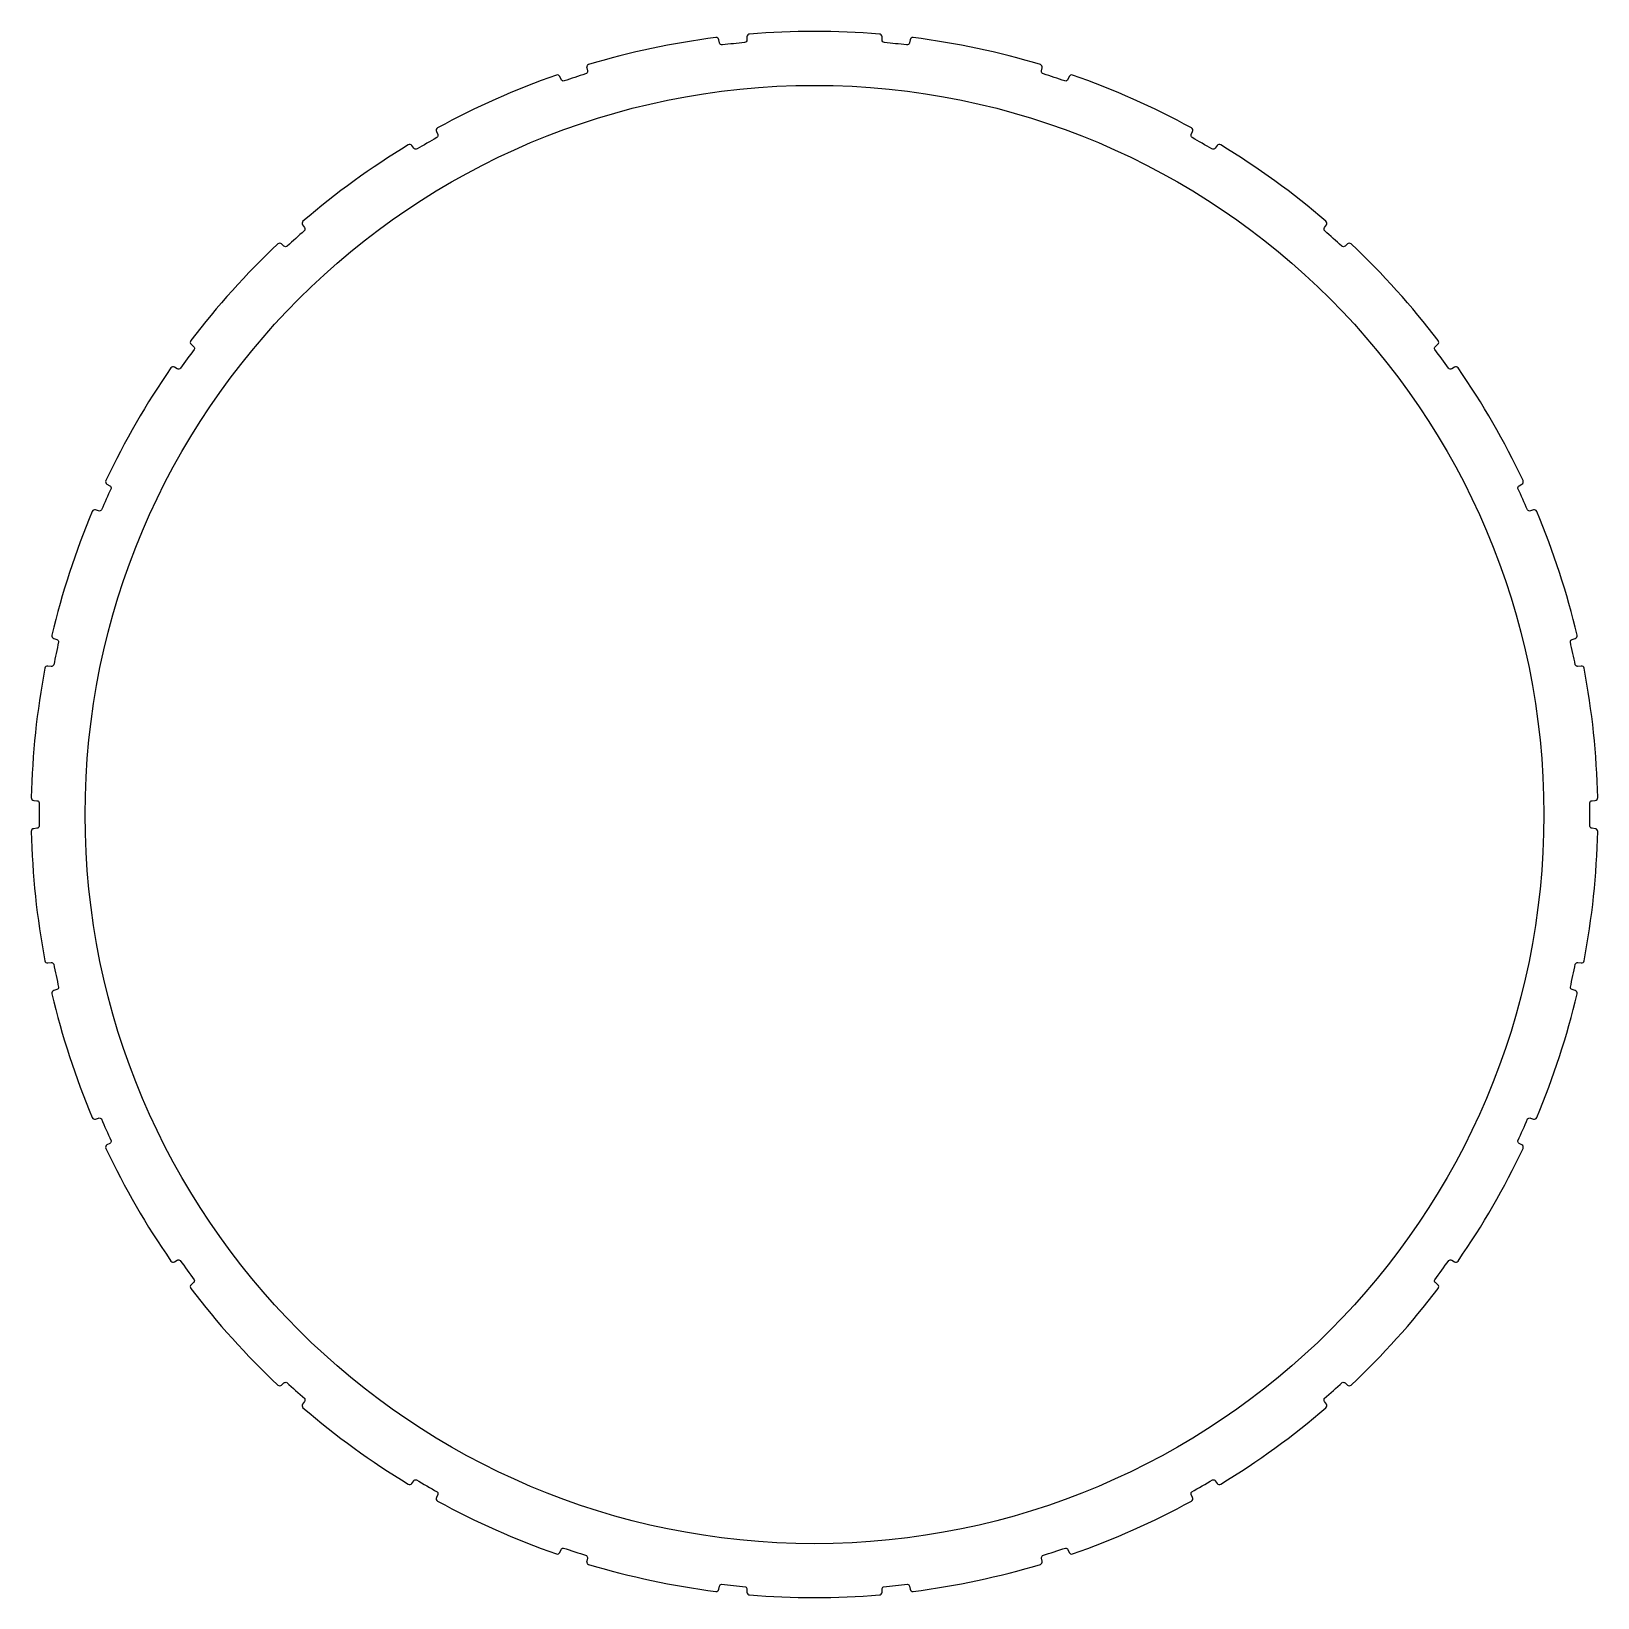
# Model space of a CAD drawing. Extents: x 584.6 to 613.5, y 680.4 to 709.4.
import ezdxf

# ---------------------------------------------------------------- set-up
doc = ezdxf.new("R2010")
doc.units = 0
doc.layers.get('0').update_dxf_attribs({"linetype": 'CONTINUOUS'})

msp = doc.modelspace()

# ---------------------------------------------------------------- linework, layer by layer
msp.add_lwpolyline([(584.97, 697.702, -0.320557), (584.919, 697.674), (584.861, 697.68, 0.390067), (584.806, 697.639, 0.041618), (584.554, 695.244, 0.390067), (584.599, 695.193), (584.658, 695.187, -0.313581), (584.701, 695.15, 0.007619), (584.701, 694.713, -0.312453), (584.658, 694.676), (584.599, 694.669, 0.390067), (584.554, 694.619, 0.041618), (584.806, 692.223, 0.390067), (584.861, 692.183), (584.919, 692.189, -0.306197), (584.969, 692.163, 0.007664), (585.06, 691.733, -0.30519), (585.026, 691.689), (584.97, 691.67, 0.390067), (584.936, 691.611, 0.041618), (585.681, 689.321, 0.390067), (585.742, 689.293), (585.798, 689.311, -0.299712), (585.851, 689.296, 0.007703), (586.031, 688.892, -0.298838), (586.006, 688.843), (585.955, 688.814, 0.390067), (585.935, 688.749, 0.041618), (587.139, 686.664, 0.390067), (587.205, 686.649), (587.256, 686.678, -0.29419), (587.31, 686.676, 0.007737), (587.571, 686.316, -0.293459), (587.557, 686.264), (587.513, 686.225, 0.390067), (587.507, 686.157, 0.041618), (589.118, 684.368, 0.390067), (589.186, 684.367), (589.23, 684.406, -0.289685), (589.283, 684.415, 0.007763), (589.614, 684.117, -0.289107), (589.61, 684.064), (589.576, 684.016, 0.390067), (589.583, 683.949, 0.041618), (591.532, 682.533, 0.390067), (591.598, 682.547), (591.633, 682.594, -0.286244), (591.682, 682.614, 0.007784), (592.069, 682.391, -0.285825), (592.076, 682.339), (592.052, 682.285, 0.390067), (592.074, 682.221, 0.041618), (594.274, 681.241, 0.390067), (594.336, 681.268), (594.36, 681.322, -0.283901), (594.403, 681.351, 0.007797), (594.829, 681.213, -0.283647), (594.847, 681.163), (594.834, 681.106, 0.390067), (594.869, 681.048, 0.041618), (597.225, 680.547, 0.390067), (597.28, 680.586), (597.292, 680.644, -0.28268), (597.328, 680.682, 0.007804), (597.774, 680.635, -0.282596), (597.801, 680.59), (597.801, 680.531, 0.390067), (597.847, 680.482, 0.041618), (600.255, 680.482, 0.390067), (600.301, 680.531), (600.301, 680.59, -0.282596), (600.328, 680.635, 0.007804), (600.774, 680.682, -0.28268), (600.81, 680.644), (600.822, 680.586, 0.390067), (600.878, 680.547, 0.041618), (603.233, 681.048, 0.390067), (603.268, 681.106), (603.255, 681.163, -0.283647), (603.273, 681.213, 0.007797), (603.699, 681.351, -0.283901), (603.742, 681.322), (603.766, 681.268, 0.390067), (603.828, 681.241, 0.041618), (606.028, 682.221, 0.390067), (606.05, 682.285), (606.026, 682.339, -0.285825), (606.033, 682.391, 0.007784), (606.42, 682.614, -0.286244), (606.469, 682.594), (606.504, 682.547, 0.390067), (606.57, 682.533, 0.041618), (608.519, 683.949, 0.390067), (608.527, 684.016), (608.492, 684.064, -0.289107), (608.488, 684.117, 0.007763), (608.82, 684.415, -0.289685), (608.872, 684.406), (608.916, 684.367, 0.390067), (608.984, 684.368, 0.041618), (610.595, 686.157, 0.390067), (610.589, 686.225), (610.545, 686.264, -0.293459), (610.531, 686.316, 0.007737), (610.792, 686.676, -0.29419), (610.846, 686.678), (610.897, 686.649, 0.390067), (610.963, 686.664, 0.041618), (612.167, 688.749, 0.390067), (612.147, 688.814), (612.096, 688.843, -0.298838), (612.071, 688.892, 0.007703), (612.251, 689.296, -0.299712), (612.304, 689.311), (612.36, 689.293, 0.390067), (612.422, 689.321, 0.041618), (613.166, 691.611, 0.390067), (613.133, 691.67), (613.077, 691.689, -0.30519), (613.042, 691.733, 0.007664), (613.134, 692.163, -0.306197), (613.183, 692.189), (613.242, 692.183, 0.390067), (613.296, 692.223, 0.041618), (613.548, 694.619, 0.390067), (613.503, 694.669), (613.444, 694.676, -0.312453), (613.401, 694.713, 0.007619), (613.401, 695.15, -0.313581), (613.444, 695.187), (613.503, 695.193, 0.390067), (613.548, 695.244, 0.041618), (613.296, 697.639, 0.390067), (613.242, 697.68), (613.183, 697.674, -0.320556), (613.133, 697.702, 0.007569), (613.042, 698.127, -0.321792), (613.077, 698.174), (613.133, 698.192, 0.390067), (613.166, 698.251, 0.041618), (612.422, 700.542, 0.390067), (612.36, 700.57), (612.304, 700.552, -0.329423), (612.248, 700.571, 0.007514), (612.072, 700.965, -0.330753), (612.096, 701.019), (612.147, 701.049, 0.390067), (612.167, 701.114, 0.041618), (610.963, 703.199, 0.390067), (610.897, 703.214), (610.846, 703.185, -0.338972), (610.786, 703.192, 0.007455), (610.534, 703.539, -0.340382), (610.545, 703.599), (610.589, 703.638, 0.390067), (610.595, 703.705, 0.041618), (608.984, 705.495, 0.390067), (608.916, 705.496), (608.872, 705.456, -0.349122), (608.81, 705.453, 0.007392), (608.495, 705.737, -0.350598), (608.492, 705.799), (608.527, 705.847, 0.390067), (608.519, 705.914, 0.041618), (606.57, 707.329, 0.390067), (606.504, 707.316), (606.469, 707.268, -0.359802), (606.408, 707.253, 0.007326), (606.043, 707.463, -0.361335), (606.026, 707.524), (606.05, 707.578, 0.390067), (606.028, 707.642, 0.041618), (603.828, 708.622, 0.390067), (603.766, 708.595), (603.742, 708.541, -0.371011), (603.683, 708.513, 0.007257), (603.287, 708.642, -0.372619), (603.255, 708.699), (603.268, 708.757, 0.390067), (603.233, 708.815, 0.041618), (600.878, 709.316, 0.390067), (600.822, 709.277), (600.81, 709.219, -0.383781), (600.756, 709.18, 0.007171), (600.347, 709.223, -0.387977), (600.301, 709.273), (600.301, 709.332, 0.390067), (600.255, 709.381, 0.041618), (597.847, 709.381, 0.390067), (597.801, 709.332), (597.801, 709.273, -0.387977), (597.756, 709.223, 0.007165), (597.347, 709.18, -0.385815), (597.292, 709.219), (597.28, 709.277, 0.390067), (597.225, 709.316, 0.041618), (594.869, 708.815, 0.390067), (594.834, 708.757), (594.847, 708.699, -0.372619), (594.815, 708.642, 0.007257), (594.419, 708.513, -0.371011), (594.36, 708.541), (594.336, 708.595, 0.390067), (594.274, 708.622, 0.041618), (592.074, 707.642, 0.390067), (592.052, 707.578), (592.076, 707.524, -0.361335), (592.059, 707.463, 0.007326), (591.695, 707.253, -0.359802), (591.633, 707.268), (591.598, 707.316, 0.390067), (591.532, 707.329, 0.041618), (589.583, 705.914, 0.390067), (589.576, 705.847), (589.61, 705.799, -0.350598), (589.607, 705.737, 0.007392), (589.292, 705.453, -0.349122), (589.23, 705.456), (589.186, 705.496, 0.390067), (589.118, 705.495, 0.041618), (587.507, 703.705, 0.390067), (587.513, 703.638), (587.557, 703.599, -0.340382), (587.568, 703.539, 0.007455), (587.317, 703.192, -0.338972), (587.256, 703.185), (587.205, 703.214, 0.390067), (587.139, 703.199, 0.041618), (585.935, 701.114, 0.390067), (585.955, 701.049), (586.006, 701.019, -0.330753), (586.03, 700.965, 0.007514), (585.854, 700.571, -0.329423), (585.798, 700.552), (585.742, 700.57, 0.390067), (585.681, 700.542, 0.041618), (584.936, 698.251, 0.390067), (584.97, 698.192), (585.026, 698.174, -0.321792), (585.06, 698.127, 0.007569), (584.97, 697.702)], format="xyb")
msp.add_circle((599.051, 694.931), 13.5)

doc.saveas('drawing.dxf')
